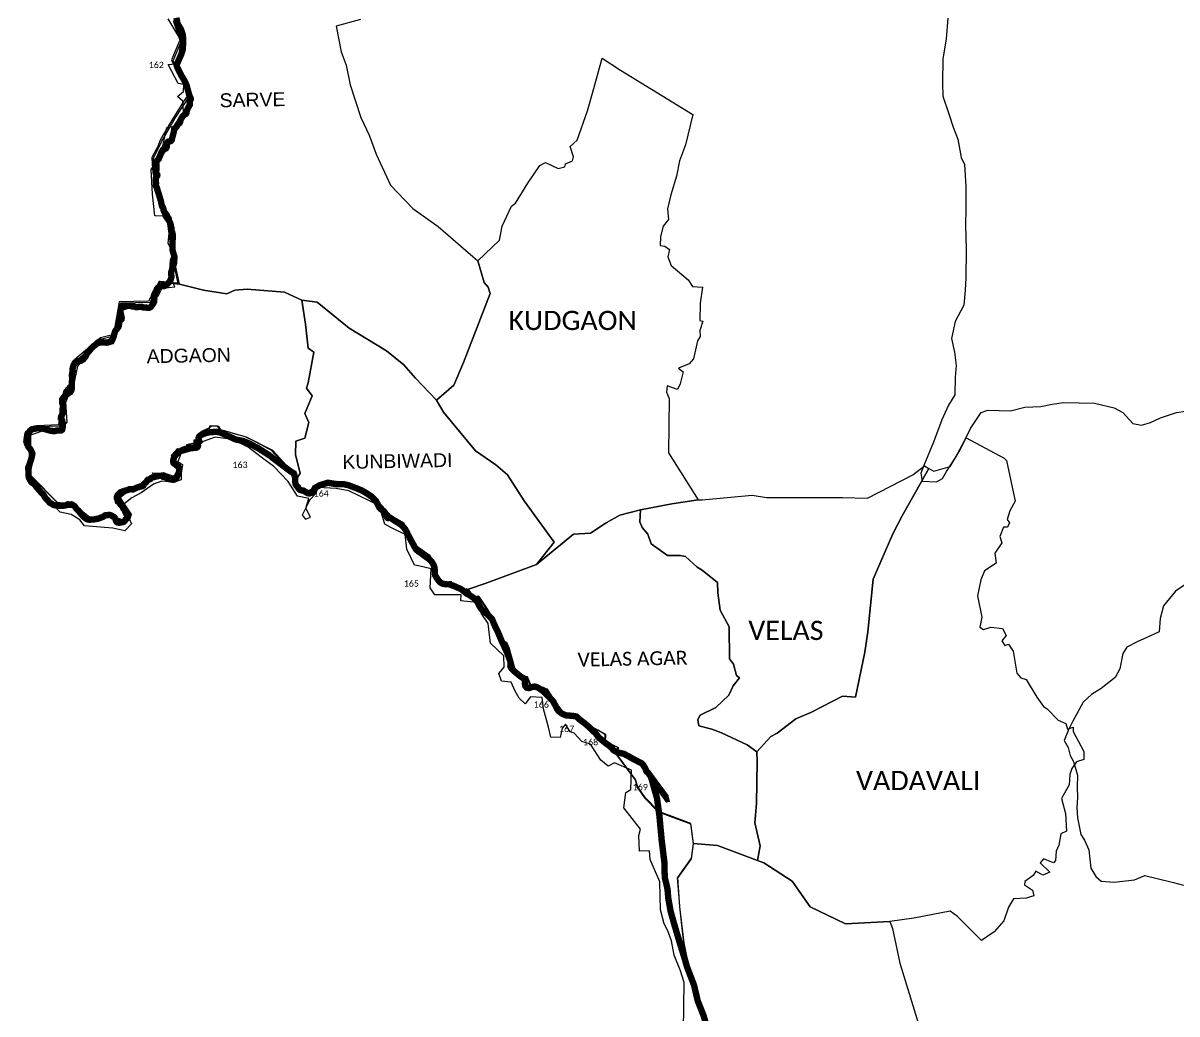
# Model space of a CAD drawing. Header units: metres. Extents: x 0 to 561379, y 0 to 4092696.
# Drawn here: x 281236 to 290263, y 2011591 to 2019343 of the extents above; entities that cross this region are included whole.
import ezdxf

# ---------------------------------------------------------------- set-up
doc = ezdxf.new("R2010")
doc.units = ezdxf.units.M
for name, color, linetype in [('ARTIFICIALLY PROTECTED', 10, 'Continuous'), ('COASTLINE', 5, 'Continuous'), ('ddddd', 7, 'Continuous'), ('DISTRICT BOUNDRY', 86, 'Continuous'), ('TALUKA BOUNDRY', 150, 'Continuous'), ('village', 32, 'Continuous'), ('VILLAGE NAME', 250, 'Continuous')]:
    doc.layers.add(name, color=color, linetype=linetype)
doc.styles.get("Standard").update_dxf_attribs({"font": 'calibri.ttf'})

msp = doc.modelspace()

# ---------------------------------------------------------------- linework, layer by layer
at = {"layer": 'ARTIFICIALLY PROTECTED', "const_width": 50, "flags": 128}
for points in [[(282489.1, 2019206.1), (282489, 2019192.4), (282485.6, 2019151.3), (282483.8, 2019130.6), (282473.8, 2019099.5), (282456.7, 2019060.8), (282443.3, 2019030.3), (282440.1, 2019026.2), (282437.6, 2019021.5), (282436.2, 2019019), (282438.4, 2019006.1), (282443.3, 2018994.7), (282454.1, 2018972.6), (282472, 2018935.7), (282483.3, 2018916.8)], [(282625.2, 2016118), (282628.3, 2016119.7), (282644.6, 2016126.8), (282667.9, 2016135.3), (282685.7, 2016139.7), (282702.1, 2016142.4), (282722.8, 2016143.4), (282740.7, 2016144.6), (282755.5, 2016143.6), (282768, 2016142.8), (282799.6, 2016130.3), (282899.8, 2016084.6), (282953.6, 2016074.1), (283000.8, 2016056), (283054, 2016027.7), (283075.6, 2016016.2), (283160.7, 2015962), (283230.7, 2015908.8)], [(283513, 2015694.3), (283519.3, 2015705.8), (283555.8, 2015726.5)], [(284000.1, 2015596.4), (284008.8, 2015580.9), (284024.2, 2015550.8), (284039.8, 2015536), (284057.3, 2015525.5), (284067.8, 2015512), (284076.1, 2015492), (284082.8, 2015475.4), (284087.4, 2015470.8), (284094.1, 2015470.4), (284107.6, 2015472.6), (284129.3, 2015458.2), (284151.2, 2015444.5), (284168.1, 2015434.5), (284188.5, 2015420.7), (284196, 2015415), (284205.4, 2015405.8), (284214.4, 2015396.7), (284227.3, 2015379.6), (284236.9, 2015361.2), (284246.5, 2015341.4), (284257.1, 2015321.4), (284275.4, 2015286.6), (284286.9, 2015265.9), (284298.7, 2015244.5), (284309, 2015227.1), (284310.8, 2015224.8), (284314.1, 2015221.7), (284330.4, 2015207.7), (284341.2, 2015201.2), (284364.7, 2015183.3), (284386.4, 2015167.3), (284404.8, 2015154), (284411.6, 2015148.7), (284421.1, 2015140.9), (284428.4, 2015133.6), (284433.3, 2015127.1), (284437.2, 2015121.2), (284443.8, 2015110.7), (284450.3, 2015097.1), (284453.9, 2015084.9), (284455.4, 2015073.4), (284456.9, 2015051.7), (284458.4, 2015028.9), (284459.7, 2015024.2), (284462.5, 2015018.2), (284464.2, 2015014.7), (284465.9, 2015011.2), (284468.6, 2015006.9), (284472.8, 2015000.3), (284485.7, 2014983.1), (284494.2, 2014971.7), (284507.4, 2014961.5), (284521.6, 2014955.5), (284535.5, 2014953.6), (284555.9, 2014951.2), (284572.6, 2014951.6), (284572.9, 2014950.6), (284593.9, 2014942.7), (284601.8, 2014940.6), (284623.1, 2014931.3), (284638.1, 2014924.4), (284653.2, 2014919.4), (284666, 2014911.4), (284673.7, 2014905.2), (284690.1, 2014891.9), (284703, 2014881), (284713.6, 2014875.3)], [(284713.6, 2014875.3), (284727.7, 2014867.6), (284752.1, 2014850.9), (284767.3, 2014839.9), (284774.7, 2014832.7), (284780.2, 2014826.8), (284786.1, 2014819.3), (284791.3, 2014810.7), (284805.6, 2014782.3), (284816.1, 2014765.3), (284822.4, 2014757.1), (284833.1, 2014748), (284847.6, 2014733.9), (284866.8, 2014717.9), (284887.5, 2014698.3), (284893.6, 2014691.7), (284902.8, 2014682.3), (284905.6, 2014678), (284909.9, 2014666.8), (284918.8, 2014645.3), (284925.5, 2014630.2), (284951.8, 2014575.2), (284979.1, 2014510), (285023.5, 2014414.8), (285039.4, 2014372.4)], [(285258, 2014145.7), (285277.9, 2014135), (285310.6, 2014110), (285334.1, 2014086.2), (285346.5, 2014073.6), (285355.2, 2014064), (285360.8, 2014057.9), (285371.1, 2014049.9), (285372.9, 2014047.5), (285384.5, 2014033.8), (285385, 2014032.8)], [(285637, 2013857.8), (285665.6, 2013833.9), (285686.1, 2013813.2), (285689.2, 2013810.2)], [(286102.5, 2013513.2), (286113.3, 2013487.4), (286126.2, 2013476.3), (286147.9, 2013445.8), (286276.8, 2013271.4), (286291.2, 2013275.1)]]:
    msp.add_lwpolyline(points, dxfattribs=at)
at = {"layer": 'ARTIFICIALLY PROTECTED', "flags": 128}
msp.add_lwpolyline([(285484.6, 2013926.3, 50, 50, 0), (285491.8, 2013926, 50, 50, 0), (285497.2, 2013925.5, 50, 50, 0), (285541.7, 2013921.7, 50, 50, 0), (285566.4, 2013917.1, 50, 50, 0), (285588.9, 2013895, 0, 0, 0)], format="xyseb", dxfattribs=at)
at = {"layer": 'COASTLINE', "const_width": 50, "flags": 128}
msp.add_lwpolyline([(282435.6, 2019384.4), (282441.8, 2019350.2), (282446.3, 2019334.4), (282459.2, 2019313), (282470.1, 2019295.1), (282478.9, 2019272.5), (282484.7, 2019251.9), (282486.8, 2019233.5), (282489.2, 2019213.5), (282489, 2019192.4), (282485.6, 2019151.3), (282483.8, 2019130.6), (282473.8, 2019099.5), (282456.7, 2019060.8), (282443.3, 2019030.3), (282440.1, 2019026.2), (282437.6, 2019021.5), (282436.2, 2019019), (282438.4, 2019006.1), (282443.3, 2018994.7), (282454.1, 2018972.6), (282472, 2018935.7), (282483.3, 2018916.8), (282495.1, 2018897.8), (282504.4, 2018880.3), (282514.3, 2018857.6), (282520.3, 2018835.6), (282528.2, 2018806.9), (282537.9, 2018771.8), (282542.2, 2018764.4), (282545.3, 2018759.5), (282547.7, 2018751.9), (282547.8, 2018745.5), (282544.9, 2018739.7), (282540, 2018729.8), (282538.9, 2018718.9), (282540.3, 2018703.1), (282535.9, 2018695.8), (282528.6, 2018683.8), (282521.7, 2018669.7), (282516.1, 2018652.5), (282513.5, 2018638), (282509, 2018632), (282495.8, 2018624.2), (282483.7, 2018613.4), (282476.8, 2018601.1), (282467.9, 2018585.4), (282462.6, 2018575.9), (282463.3, 2018567.5), (282460.9, 2018561.7), (282451.4, 2018556.5), (282444.3, 2018546.7), (282436.7, 2018531.2), (282432.4, 2018526.8), (282422.2, 2018520.3), (282417.9, 2018513), (282415.4, 2018493.1), (282398.1, 2018427.7), (282393.3, 2018421.5), (282389, 2018419.3), (282376.1, 2018417.1), (282369.7, 2018414.4), (282366.4, 2018410.2), (282362.9, 2018402.5), (282361.9, 2018396.5), (282361, 2018385.5), (282360.1, 2018376.2), (282357.8, 2018369.8), (282353.5, 2018362.1), (282347.1, 2018359.8), (282340.4, 2018359.3), (282334.7, 2018357.1), (282331.7, 2018354), (282331.2, 2018350.3), (282330.4, 2018346.8), (282328.1, 2018343), (282322.2, 2018339), (282320.3, 2018336.8), (282319.1, 2018333.7), (282318.6, 2018329.8), (282316.1, 2018324), (282311.6, 2018315.3), (282306.1, 2018302.8), (282296.9, 2018279.3), (282292.8, 2018275.1), (282288.7, 2018271.2), (282283.9, 2018266.6), (282281.3, 2018261.4), (282278.5, 2018255.1), (282277.4, 2018248.5), (282276.8, 2018244.1), (282280.1, 2018235.4), (282280.1, 2018227.1), (282278.6, 2018213.9), (282279.2, 2018207.1), (282279.2, 2018202), (282278.7, 2018195.1), (282278.7, 2018190.7), (282276.9, 2018179.8), (282276.9, 2018172.3), (282278.9, 2018165.8), (282284.8, 2018158.7), (282286, 2018153), (282285, 2018147.1), (282282.4, 2018144.1), (282277.8, 2018140), (282275.5, 2018133.1), (282274.9, 2018124.6), (282274.4, 2018108.2), (282276.2, 2018087.9), (282275.1, 2018081.1), (282274.4, 2018071.8), (282275.5, 2018066.3), (282279.4, 2018060.3), (282282.9, 2018055.8), (282284.9, 2018049.9), (282285.8, 2018039.6), (282289.7, 2018028.3), (282296.9, 2018007), (282304.4, 2017982), (282308, 2017970), (282310.1, 2017962.3), (282312.6, 2017955.2), (282315.4, 2017944.3), (282316.7, 2017933.3), (282321.2, 2017915.6), (282324.7, 2017905.8), (282329.6, 2017900.6), (282332.1, 2017895.1), (282334.7, 2017887.2), (282335.6, 2017876.6), (282346.3, 2017854.9), (282351.7, 2017850), (282357.9, 2017844.7), (282361.1, 2017837.6), (282364.8, 2017827.1), (282367.1, 2017822), (282370.9, 2017818.4), (282373.4, 2017816.7), (282375.1, 2017813.8), (282375.9, 2017809.1), (282375.9, 2017803.6), (282377.5, 2017799.4), (282379.9, 2017794.3), (282382.5, 2017789.1), (282386.8, 2017778.3), (282390.1, 2017768.5), (282393.5, 2017751.5), (282396.6, 2017739.4), (282397.9, 2017729.7), (282397.9, 2017720.8), (282398.9, 2017714.8), (282403.1, 2017703.7), (282406.2, 2017689.5), (282407.4, 2017676.4), (282407.4, 2017664.7), (282405.5, 2017643.2), (282403.7, 2017614.3), (282403.7, 2017584.5), (282405.9, 2017564.5), (282410.2, 2017546), (282415.8, 2017529.3), (282419.6, 2017516.8), (282420.5, 2017510.1), (282419.1, 2017496.5), (282416.9, 2017478), (282416.9, 2017462.8), (282414.6, 2017454.8), (282408.9, 2017444.4), (282405.6, 2017437.1), (282403.9, 2017427.8), (282401.7, 2017411.3), (282398.4, 2017404), (282396, 2017399.7), (282394.2, 2017387.6), (282394.2, 2017377.1), (282396.9, 2017360.2), (282394.9, 2017350.1), (282391.9, 2017340.1), (282385.7, 2017326.7), (282379.1, 2017317), (282368.9, 2017305.4), (282360.6, 2017297.4), (282350.6, 2017289.7), (282344, 2017286.6), (282334.9, 2017284.2), (282323.4, 2017284.2), (282313.7, 2017282.5), (282300.8, 2017278.9), (282291.9, 2017273.3), (282286.9, 2017268.5), (282282.7, 2017261.5), (282281.6, 2017254.5), (282280.7, 2017249.9), (282278.7, 2017245.6), (282274.2, 2017242), (282269, 2017233.7), (282265.4, 2017225.2), (282262.9, 2017218.3), (282260.1, 2017213.3), (282257.9, 2017204.3), (282257.9, 2017197.8), (282260.8, 2017191.4), (282262, 2017185), (282262.5, 2017179.9), (282262, 2017165.3), (282256.8, 2017153.9), (282247, 2017138.6), (282241.2, 2017130), (282231.8, 2017120.1), (282225.1, 2017116.4), (282218.1, 2017115), (282208.1, 2017115), (282195.5, 2017117.9), (282189.1, 2017118.4), (282182.9, 2017117.2), (282177.7, 2017117.2), (282171.5, 2017119.8), (282165.4, 2017122.6), (282159.3, 2017123.1), (282150.7, 2017123.1), (282138.3, 2017121.8), (282131.1, 2017120.5), (282119.8, 2017120.5), (282110.6, 2017123.5), (282099.2, 2017125.7), (282091.1, 2017125.7), (282084.3, 2017127.6), (282078.3, 2017129.8), (282069.9, 2017131.4), (282051.7, 2017131.4), (282039.7, 2017129.7), (282032.8, 2017130.3), (282024.6, 2017132.3), (282016.8, 2017131.7), (282011.7, 2017129.3), (282006.2, 2017122.1), (282002.2, 2017112.7), (281999.3, 2017101.7), (281997.6, 2017090.9), (281999.4, 2017071.3), (282005.8, 2017045.1), (282007.4, 2017035.6), (282005.9, 2017027.4), (282001, 2017022.2), (281994.1, 2017016.6), (281990.9, 2017008.7), (281988.4, 2016999.4), (281986, 2016983.1), (281984.2, 2016973), (281980.3, 2016963.4), (281970.2, 2016951.2), (281964.4, 2016943), (281959.5, 2016937.1), (281955.8, 2016930.7), (281951.7, 2016917), (281947.7, 2016905.7), (281945.1, 2016891.5), (281940, 2016878.4), (281934.3, 2016864.7), (281924.8, 2016855.4), (281919.7, 2016850.5), (281911.4, 2016848.5), (281906.2, 2016846.5), (281897.6, 2016843.1), (281890.9, 2016842.2), (281885.2, 2016844), (281869.8, 2016844), (281865.6, 2016844.9), (281856.6, 2016847.4), (281852.5, 2016850.2), (281845.2, 2016852.5), (281840.5, 2016852.5), (281832.4, 2016850.7), (281828.4, 2016848.3), (281821.5, 2016843.8), (281817.1, 2016839.5), (281811.9, 2016833.9), (281804.1, 2016826.7), (281797.4, 2016822), (281785.8, 2016813.9), (281776.9, 2016806.4), (281770.3, 2016798.3), (281761.8, 2016787.7), (281750.4, 2016773.7), (281737.8, 2016759.3), (281732.8, 2016752.3), (281730.4, 2016747.5), (281727.2, 2016738.5), (281721.3, 2016729.5), (281711.5, 2016718.4), (281705.5, 2016711), (281697, 2016705.9), (281690.4, 2016702.2), (281685.2, 2016700.4), (281680, 2016699.7), (281672.6, 2016699), (281666.3, 2016698.1), (281659.5, 2016696.6), (281654.3, 2016694.3), (281648.6, 2016691.8), (281643.7, 2016687.8), (281638.8, 2016682.1), (281635.3, 2016675.1), (281630.6, 2016665.7), (281627.3, 2016655.8), (281624.9, 2016647), (281623, 2016638.1), (281623.6, 2016625.9), (281623.6, 2016619), (281621.2, 2016610.1), (281619, 2016597.9), (281617.6, 2016585), (281619.7, 2016572.1), (281620.2, 2016566.2), (281620.2, 2016549), (281618.1, 2016541.7), (281616.4, 2016536), (281616.4, 2016530), (281617.9, 2016514.4), (281617.3, 2016502.3), (281616.1, 2016485.1), (281616.1, 2016479.8), (281612.6, 2016468), (281606.2, 2016456.4), (281602.2, 2016454.2), (281595.8, 2016450.5), (281586.5, 2016443.8), (281577.7, 2016439.6), (281572.2, 2016435.6), (281565.5, 2016429.8), (281561.8, 2016425.2), (281555.8, 2016417.5), (281552.1, 2016411.2), (281548.8, 2016406.9), (281544.6, 2016402.8), (281542.2, 2016399.2), (281541.2, 2016393.7), (281541.5, 2016386.2), (281541.5, 2016371.4), (281543.6, 2016365.3), (281546.2, 2016356.2), (281548.5, 2016348.6), (281548.5, 2016342.8), (281546.9, 2016335.9), (281545.6, 2016329.4), (281544.6, 2016321.1), (281544.6, 2016314.6), (281545, 2016306.3), (281545.7, 2016296.7), (281544.4, 2016286.7), (281540.1, 2016276.6), (281537.5, 2016271.6), (281534.7, 2016267.1), (281532.1, 2016259.4), (281531.1, 2016253.3), (281531.1, 2016248.5), (281534.2, 2016244.5), (281538.8, 2016240.4), (281540.9, 2016235.9), (281544.8, 2016221.7), (281546.9, 2016210.7), (281547.5, 2016196.3), (281545.9, 2016184.4), (281544.6, 2016177.4), (281543.3, 2016166.9), (281541.8, 2016161.4), (281536.3, 2016157.4), (281531.4, 2016155.5), (281526.1, 2016155), (281516, 2016155.9), (281507.8, 2016156.3), (281501.8, 2016155.6), (281496, 2016153.9), (281492, 2016152.2), (281482.5, 2016150.6), (281463.2, 2016151.3), (281450.2, 2016153.1), (281441.8, 2016155.8), (281431, 2016158.9), (281423.4, 2016161.1), (281412.2, 2016163.9), (281401.5, 2016166.7), (281383.1, 2016171.6), (281369, 2016173), (281352, 2016173), (281332.8, 2016171.2), (281325.8, 2016168.2), (281315.7, 2016166.8), (281305.3, 2016164.5), (281299.2, 2016161.4), (281295, 2016157.1), (281288.8, 2016151.7), (281284.5, 2016143.9), (281280, 2016138.3), (281275.4, 2016135.8), (281271.8, 2016133.4), (281270.1, 2016129.6), (281268.9, 2016122.7), (281266.4, 2016109.9), (281263.7, 2016091.3), (281261.1, 2016069.4), (281263.9, 2016059.2), (281268.6, 2016045.4), (281272.6, 2016037.5), (281281.3, 2016021.8), (281290.5, 2016011.9), (281300.8, 2015992.5), (281306.2, 2015982.2), (281308.3, 2015974), (281307.7, 2015967.6), (281304.7, 2015953.9), (281301.3, 2015939.3), (281296.9, 2015923.8), (281289.1, 2015899.8), (281282.6, 2015878.8), (281277.4, 2015868.7), (281275.2, 2015862.6), (281275.5, 2015855.4), (281277.5, 2015848), (281278.3, 2015841.2), (281277.8, 2015830.9), (281278.8, 2015822), (281277.9, 2015814.6), (281277.4, 2015808.1), (281278.1, 2015800.6), (281281, 2015787), (281288.3, 2015771.4), (281298.5, 2015754.7), (281305.1, 2015746.9), (281312.7, 2015743.3), (281323.2, 2015736.5), (281330.3, 2015727), (281337.3, 2015716.9), (281345.1, 2015707.3), (281361.1, 2015689.2), (281377.6, 2015669.9), (281390.4, 2015658.9), (281399.7, 2015645.8), (281404.9, 2015635.6), (281412.1, 2015626), (281419.9, 2015617.3), (281427.2, 2015611.6), (281435.5, 2015600.5), (281440.3, 2015593.3), (281446.4, 2015589.2), (281453.2, 2015585.6), (281462.1, 2015580.5), (281470.9, 2015574.8), (281478.5, 2015571.4), (281485.7, 2015569.8), (281493.8, 2015568.6), (281504.6, 2015567.4), (281515.8, 2015566.2), (281526.3, 2015565), (281535.3, 2015565.4), (281553.1, 2015566.9), (281567.4, 2015569), (281574, 2015571.6), (281579.9, 2015574.6), (281582.7, 2015576.7), (281586.6, 2015577.8), (281589.6, 2015577.4), (281593.9, 2015575.4), (281596.4, 2015573.5), (281601.9, 2015572.9), (281605.8, 2015574.6), (281609, 2015576.8), (281612.5, 2015577.5), (281617.7, 2015576.4), (281623.8, 2015572.4), (281633.9, 2015567), (281640.3, 2015561.5), (281646.5, 2015552.1), (281653.6, 2015541.6), (281660.1, 2015536.3), (281669.5, 2015528), (281677.4, 2015517.6), (281689.1, 2015502.9), (281697.3, 2015493.6), (281707.5, 2015481.6), (281719.3, 2015471.4), (281733, 2015462.2), (281741.6, 2015458.6), (281749.4, 2015457.8), (281758.6, 2015456.6), (281765.2, 2015458), (281772.4, 2015458.6), (281784.8, 2015458.6), (281795.5, 2015460.7), (281808.7, 2015463.1), (281820.4, 2015464.5), (281828.9, 2015467.2), (281833.9, 2015469.3), (281844.1, 2015474), (281853.9, 2015476.5), (281861.2, 2015479.6), (281865.3, 2015482.6), (281876.7, 2015490.8), (281881.3, 2015492.7), (281889.2, 2015493.4), (281892.8, 2015493.4), (281897.1, 2015492.7), (281900.6, 2015493.7), (281903.6, 2015494.9), (281909.6, 2015494.9), (281920, 2015493), (281926.7, 2015489.8), (281933.6, 2015485.8), (281941.1, 2015481.4), (281950, 2015475.7), (281954.9, 2015469.6), (281958.8, 2015460.5), (281961.4, 2015451.5), (281965.1, 2015442.9), (281972.2, 2015436.4), (281980.2, 2015434.3), (281991.4, 2015433.7), (282002.3, 2015436.6), (282011.8, 2015437.1), (282025.4, 2015441.7), (282030.7, 2015447), (282033.2, 2015451.2), (282037, 2015459.4), (282044, 2015464.1), (282049.9, 2015468.6), (282055.3, 2015476.2), (282057.2, 2015483.1), (282055.8, 2015488.2), (282049.6, 2015497), (282042.9, 2015503.6), (282035.3, 2015518.6), (282035.3, 2015527.9), (282031.2, 2015533.8), (282027.8, 2015536.9), (282022, 2015541.9), (282018.8, 2015547.5), (282016.2, 2015555.9), (282011.7, 2015563.4), (282003.9, 2015569.8), (281993, 2015583.9), (281988.5, 2015592.3), (281977.1, 2015599.6), (281974.9, 2015607.8), (281973.7, 2015616.2), (281970.9, 2015621.6), (281968.7, 2015627.3), (281968.7, 2015631.9), (281969.3, 2015636.2), (281970.7, 2015639.8), (281975, 2015649.7), (281982, 2015657.4), (281987.4, 2015662.5), (281998, 2015672.1), (282009.5, 2015676.1), (282022.6, 2015681.4), (282037, 2015685.2), (282053.1, 2015689.1), (282065.3, 2015694.9), (282068.6, 2015696.3), (282072.5, 2015696.7), (282077.6, 2015697.1), (282082.6, 2015696.7), (282088.9, 2015694.2), (282096, 2015694.2), (282099.4, 2015696.2), (282106.1, 2015699.7), (282112.2, 2015701.7), (282117.8, 2015704.2), (282128.4, 2015709), (282136.5, 2015711.2), (282141.6, 2015713.5), (282147.2, 2015715.7), (282152.2, 2015716.8), (282158.2, 2015717.2), (282164.8, 2015718.4), (282170.4, 2015719.9), (282176.5, 2015724.3), (282178.5, 2015729.1), (282179.7, 2015733.7), (282183.9, 2015738.5), (282189.2, 2015743.6), (282194.8, 2015747.9), (282199.7, 2015752.9), (282202.9, 2015756.9), (282205.9, 2015762.4), (282208.2, 2015766.4), (282211.6, 2015769.9), (282216.4, 2015771.4), (282221.9, 2015772.1), (282227.1, 2015773.6), (282232.5, 2015777.4), (282237.6, 2015781.9), (282241.3, 2015785), (282244.9, 2015787.2), (282250.6, 2015789), (282257.5, 2015790.4), (282264.4, 2015791.7), (282270.7, 2015793.8), (282281.4, 2015796.7), (282290.4, 2015798.6), (282302.1, 2015800.3), (282309.3, 2015801.4), (282317.6, 2015799.9), (282326.5, 2015796.1), (282330.8, 2015792.8), (282338.8, 2015791.6), (282344.3, 2015790.6), (282351.7, 2015788.2), (282362.1, 2015784.6), (282373.7, 2015778.5), (282382.4, 2015774.3), (282389.5, 2015772.7), (282398, 2015771.5), (282406.7, 2015770.2), (282416.4, 2015770.7), (282424, 2015773.4), (282430.3, 2015778.1), (282436.2, 2015785.7), (282439.7, 2015794.7), (282444, 2015805.5), (282450.9, 2015818.4), (282455.2, 2015828.7), (282456.2, 2015835.7), (282456.2, 2015840.4), (282456.8, 2015846.8), (282458.9, 2015854), (282458.9, 2015859.9), (282457, 2015863.7), (282452.9, 2015867.1), (282441.9, 2015877.6), (282426.6, 2015890.6), (282413.4, 2015899.6), (282410.5, 2015909.5), (282410.7, 2015919.4), (282412.9, 2015932.1), (282418.6, 2015947.7), (282428.5, 2015963), (282440.2, 2015975.1), (282452.5, 2015984.6), (282466.9, 2015994), (282484.2, 2016003.1), (282498.2, 2016008.7), (282512.5, 2016012.8), (282530.7, 2016015.6), (282544.4, 2016016.6), (282555.7, 2016017.4), (282567.5, 2016018.4), (282580.2, 2016019.7), (282587.3, 2016020.1), (282594.9, 2016022.3), (282599.7, 2016025.5), (282603.6, 2016030.9), (282604.5, 2016036.7), (282603.6, 2016041.8), (282599.4, 2016048.6), (282595, 2016054.1), (282591.7, 2016059), (282592.1, 2016062.8), (282601.8, 2016063.6), (282605.7, 2016068.8), (282607.6, 2016076.1), (282608.1, 2016095), (282613.3, 2016107.4), (282620.3, 2016115.2), (282628.3, 2016119.7), (282644.6, 2016126.8), (282667.9, 2016135.3), (282685.7, 2016139.7), (282702.1, 2016142.4), (282722.8, 2016143.4), (282740.7, 2016144.6), (282768, 2016142.8), (282799.6, 2016130.3), (282899.8, 2016084.6), (282953.6, 2016074.1), (283000.8, 2016056), (283075.6, 2016016.2), (283160.7, 2015962), (283242.8, 2015899.7), (283297, 2015858.3), (283324.6, 2015838.3), (283354.1, 2015819.3), (283364, 2015788.3), (283365.3, 2015747), (283367.4, 2015735.8), (283376.2, 2015720.4), (283386.1, 2015713.2), (283391.2, 2015699.9), (283399.4, 2015691.5), (283411.1, 2015687.6), (283428.9, 2015684.9), (283442.7, 2015676.5), (283461.2, 2015665.2), (283475, 2015662.9), (283491.8, 2015668), (283507.8, 2015684.9), (283519.3, 2015705.8), (283555.8, 2015726.5), (283620.7, 2015746.7), (283659.2, 2015739.9), (283699.6, 2015734.5), (283739.9, 2015736.3), (283781.1, 2015727.1), (283830, 2015708.5), (283884, 2015687.1), (283925.2, 2015663.4), (283966.8, 2015634.5), (283996.4, 2015603), (284008.8, 2015580.9), (284024.2, 2015550.8), (284039.8, 2015536), (284057.3, 2015525.5), (284067.8, 2015512), (284076.1, 2015492), (284082.8, 2015475.4), (284087.4, 2015470.8), (284094.1, 2015470.4), (284107.6, 2015472.6), (284129.3, 2015458.2), (284151.2, 2015444.5), (284168.1, 2015434.5), (284188.5, 2015420.7), (284196, 2015415), (284205.4, 2015405.8), (284214.4, 2015396.7), (284227.3, 2015379.6), (284236.9, 2015361.2), (284246.5, 2015341.4), (284257.1, 2015321.4), (284275.4, 2015286.6), (284286.9, 2015265.9), (284298.7, 2015244.5), (284309, 2015227.1), (284310.8, 2015224.8), (284314.1, 2015221.7), (284330.4, 2015207.7), (284341.2, 2015201.2), (284364.7, 2015183.3), (284386.4, 2015167.3), (284404.8, 2015154), (284411.6, 2015148.7), (284421.1, 2015140.9), (284428.4, 2015133.6), (284433.3, 2015127.1), (284437.2, 2015121.2), (284443.8, 2015110.7), (284450.3, 2015097.1), (284453.9, 2015084.9), (284455.4, 2015073.4), (284456.9, 2015051.7), (284458.4, 2015028.9), (284459.7, 2015024.2), (284462.5, 2015018.2), (284465.9, 2015011.2), (284468.6, 2015006.9), (284472.8, 2015000.3), (284485.7, 2014983.1), (284494.2, 2014971.7), (284507.4, 2014961.5), (284521.6, 2014955.5), (284535.5, 2014953.6), (284555.9, 2014951.2), (284572.6, 2014951.6), (284572.9, 2014950.6), (284593.9, 2014942.7), (284601.8, 2014940.6), (284623.1, 2014931.3), (284638.1, 2014924.4), (284653.2, 2014919.4), (284666, 2014911.4), (284673.7, 2014905.2), (284690.1, 2014891.9), (284703, 2014881), (284727.7, 2014867.6), (284752.1, 2014850.9), (284767.3, 2014839.9), (284774.7, 2014832.7), (284780.2, 2014826.8), (284786.1, 2014819.3), (284791.3, 2014810.7), (284805.6, 2014782.3), (284816.1, 2014765.3), (284822.4, 2014757.1), (284833.1, 2014748), (284847.6, 2014733.9), (284866.8, 2014717.9), (284887.5, 2014698.3), (284893.6, 2014691.7), (284902.8, 2014682.3), (284905.6, 2014678), (284909.9, 2014666.8), (284918.8, 2014645.3), (284925.5, 2014630.2), (284951.8, 2014575.2), (284979.1, 2014510), (285023.5, 2014414.8), (285039.4, 2014372.4), (285047.2, 2014351.4), (285049.7, 2014332.6), (285047.8, 2014312.6), (285052.5, 2014299.3), (285074.1, 2014274.9), (285123.5, 2014233.9), (285150, 2014216.9), (285161.2, 2014204.5), (285163, 2014194.3), (285161.8, 2014175.4), (285164.9, 2014155.7), (285175.7, 2014143.4), (285194.5, 2014140), (285215.2, 2014147.7), (285237.7, 2014151.7), (285251.9, 2014148.9), (285277.9, 2014135), (285310.6, 2014110), (285334.1, 2014086.2), (285346.5, 2014073.6), (285355.2, 2014064), (285360.8, 2014057.9), (285371.1, 2014049.9), (285372.9, 2014047.5), (285384.5, 2014033.8), (285391.7, 2014018.2), (285400, 2014004.9), (285407.6, 2013989.1), (285414.8, 2013974.1), (285426.3, 2013958.9), (285450.1, 2013940.9), (285467, 2013932.9), (285473.2, 2013931), (285484.6, 2013926.3), (285491.8, 2013926), (285541.7, 2013921.7), (285566.4, 2013917.1), (285590.8, 2013893.2), (285627.9, 2013865.5), (285665.6, 2013833.9), (285686.1, 2013813.2), (285716.9, 2013783.7), (285740, 2013753.3), (285771.5, 2013726.2), (285790.7, 2013711.1), (285821.4, 2013688.8), (285835.4, 2013677.1), (285853, 2013656.6), (285870, 2013644.9), (285886, 2013636.5), (285905.6, 2013632.3), (285937, 2013625.4), (285951.2, 2013616.9), (285973.5, 2013606.1), (285985.2, 2013598.2), (286000.3, 2013591), (286016.2, 2013581), (286038.7, 2013570), (286050.7, 2013563), (286072.6, 2013553.4), (286085.2, 2013541.7), (286101.8, 2013514.8), (286113.3, 2013487.4), (286126.2, 2013476.3), (286147.9, 2013445.8), (286195.3, 2013277.5), (286214.4, 2013137.6), (286231.4, 2012953.1), (286254.9, 2012760.8), (286253.5, 2012736.3), (286254.7, 2012698.3), (286256.5, 2012656), (286266.9, 2012613.9), (286277.8, 2012563.8), (286283.3, 2012495.3), (286302.3, 2012391.3), (286331.2, 2012288.6), (286374.9, 2012141.3), (286414, 2012015.4), (286429, 2011961.5), (286484.7, 2011815.9), (286513.6, 2011693.5), (286559.2, 2011578.2), (286596, 2011455.5)], dxfattribs=at)
at = {"layer": 'DISTRICT BOUNDRY'}
msp.add_polyline3d([(282410, 2019362.5, 0), (282462.9, 2019209.7, 0), (282398, 2019054.5, 0), (282518.2, 2018804.5, 0), (282521.6, 2018772.8, 0), (282496.5, 2018736.7, 0), (282413, 2018604.7, 0), (282330.9, 2018467.7, 0), (282305.3, 2018421.3, 0), (282288.9, 2018377, 0), (282279.7, 2018360, 0), (282244.7, 2018295.3, 0), (282243.1, 2018291.4, 0), (282245.6, 2018242, 0), (282250.3, 2018174.5, 0), (282280.6, 2018073.2, 0), (282299.6, 2018025.1, 0), (282337.3, 2017893.4, 0), (282361.6, 2017810.5, 0), (282398, 2017540.3, 0), (282445.7, 2017305.6, 0), (282437.9, 2017307.8, 0), (282307.9, 2017320.8, 0), (282299.7, 2017321.8, 0), (282216.9, 2017165.9, 0), (281988.4, 2017160.6, 0), (281940.5, 2016893.1, 0), (281924.9, 2016900.1, 0), (281840.3, 2016880.2, 0), (281639.8, 2016710.1, 0), (281615.8, 2016537.6, 0), (281551.6, 2016463.2, 0), (281513.4, 2016199.4, 0), (281345.7, 2016192.8, 0), (281285.2, 2016136.8, 0), (281282.9, 2015909.9, 0), (281287.8, 2015806.9, 0), (281499.2, 2015594.6, 0), (281625.2, 2015580.3, 0), (281761.2, 2015470.6, 0), (281919.7, 2015490.3, 0), (282019.1, 2015456, 0), (282030.3, 2015465.4, 0), (282072.6, 2015503.1, 0), (281985, 2015635, 0), (282062.6, 2015697, 0), (282075.1, 2015702.4, 0), (282087, 2015707.5, 0), (282107.4, 2015716.3, 0), (282165.6, 2015741.4, 0), (282183.4, 2015749, 0), (282195.5, 2015754.2, 0), (282205.1, 2015762, 0), (282228.8, 2015781.4, 0), (282229.7, 2015782.1, 0), (282258.5, 2015804.7, 0), (282248, 2015823.8, 0), (282299, 2015820.3, 0), (282330.7, 2015825.4, 0), (282412.5, 2015798.8, 0), (282446.7, 2015829.6, 0), (282462.5, 2015845.9, 0), (282471.1, 2015897, 0), (282413.4, 2015929.5, 0), (282406.8, 2015933.2, 0), (282400.1, 2015954.5, 0), (282397.9, 2015961.2, 0), (282444.8, 2016015.2, 0), (282473.4, 2016006.3, 0), (282477.5, 2016007.8, 0), (282519.7, 2016023.1, 0), (282516.2, 2016046.1, 0), (282559.4, 2016057, 0), (282581, 2016048.9, 0), (282608.8, 2016058.7, 0), (282623.3, 2016069.9, 0), (282611.6, 2016110.9, 0), (282639.6, 2016130.4, 0), (282628.8, 2016148.5, 0), (282679.8, 2016170.4, 0), (282697.4, 2016172.4, 0), (282696.7, 2016189.6, 0), (282699.7, 2016195.5, 0), (282755.2, 2016191.7, 0), (282759.6, 2016183.5, 0), (282768.9, 2016166, 0), (282837.3, 2016147.3, 0), (282883.7, 2016132.6, 0), (282943.4, 2016116.6, 0), (282947.8, 2016115.5, 0), (282961.8, 2016111.8, 0), (282970.6, 2016109.3, 0), (283035.3, 2016077.9, 0), (283101.7, 2016042.8, 0), (283124.2, 2016030, 0), (283148.2, 2016017.7, 0), (283175.1, 2016003.6, 0), (283206.9, 2015968.1, 0), (283310.9, 2015855.9, 0), (283359.8, 2015827.3, 0), (283355.6, 2015772.1, 0), (283354.2, 2015767.7, 0), (283350.4, 2015756.4, 0), (283385.7, 2015705.8, 0), (283465.7, 2015683.5, 0), (283543, 2015728.2, 0), (283553.6, 2015741.8, 0), (283660.9, 2015751.3, 0), (283696.3, 2015758.7, 0), (283815.7, 2015718.7, 0), (283830.7, 2015720.9, 0), (283891, 2015690.9, 0), (283979.4, 2015624.7, 0), (284101.7, 2015493.8, 0), (284200.9, 2015435.3, 0), (284300, 2015255.9, 0), (284407.6, 2015178.8, 0), (284441.9, 2015118.8, 0), (284471.9, 2014995, 0), (284566.2, 2014948.2, 0), (284692.6, 2014896.7, 0), (284706.5, 2014919.5, 0), (284706.7, 2014918.9, 0), (284708.7, 2014912.8, 0), (284762.3, 2014836.4, 0), (284777.1, 2014843.1, 0), (284785.5, 2014857.7, 0), (284791.2, 2014861.6, 0), (284853.9, 2014768.7, 0), (284859.8, 2014759.1, 0), (284939.7, 2014619.1, 0), (284950.5, 2014604.5, 0), (284975.2, 2014516.1, 0), (284977.9, 2014510.9, 0), (285007.5, 2014500.7, 0), (285022.2, 2014470.6, 0), (285026.2, 2014459.3, 0), (285006.9, 2014460.4, 0), (285004.1, 2014452.4, 0), (285036.5, 2014423.8, 0), (285046, 2014387.4, 0), (285056.7, 2014351.2, 0), (285058.1, 2014346.4, 0), (285072, 2014298.2, 0), (285074.7, 2014293.4, 0), (285089.5, 2014274.4, 0), (285124.1, 2014238.5, 0), (285170.3, 2014231.8, 0), (285185.5, 2014200.9, 0), (285197.4, 2014169.4, 0), (285280.1, 2014149.6, 0), (285304.3, 2014147.1, 0), (285329, 2014133.7, 0), (285343.2, 2014115.4, 0), (285399.4, 2014023.7, 0), (285411.6, 2014009, 0), (285453.5, 2013954, 0), (285468.8, 2013949.4, 0), (285503.6, 2013936.3, 0), (285539.5, 2013936.7, 0), (285564.4, 2013934.3, 0), (285591.7, 2013901.5, 0), (285598.5, 2013897.7, 0), (285626.8, 2013865.4, 0), (285638.2, 2013858.3, 0), (285706.5, 2013824.3, 0), (285707.6, 2013823.7, 0), (285734.5, 2013812.1, 0), (285753.4, 2013800.4, 0), (285787.4, 2013778.6, 0), (285783.2, 2013723.4, 0), (285890.4, 2013674, 0), (285863.3, 2013637.3, 0), (285923.6, 2013556.8, 0), (286020.9, 2013423.5, 0), (286025.6, 2013420.8, 0), (286037.5, 2013365.9, 0), (286046.8, 2013351.9, 0), (286051.5, 2013348.6, 0), (286096.3, 2013282, 0), (286204, 2013172.7, 0), (286458.1, 2013077.4, 0), (286478, 2012920.2, 0), (286462.5, 2012805.3, 0), (286357.3, 2012659.1, 0), (286353.6, 2012656.4, 0), (286371, 2012435.5, 0), (286370, 2012427.2, 0), (286394.2, 2012214.8, 0), (286402, 2012144.7, 0), (286414.5, 2012071.8, 0), (286444.7, 2011940.4, 0), (286453.1, 2011908, 0), (286471.2, 2011848.8, 0), (286539, 2011612.7, 0), (286597.1, 2011412.8, 0)], dxfattribs=at)
at = {"layer": 'TALUKA BOUNDRY'}
for points in [[(286403.3, 2011462.5, 0), (286407.4, 2011835.5, 0), (286380.1, 2011927.6, 0), (286330.5, 2012049.6, 0), (286309.1, 2012162.4, 0), (286278.9, 2012239.7, 0), (286251.2, 2012296.2, 0), (286221.3, 2012406.1, 0), (286218, 2012625.3, 0), (286140.7, 2012797.9, 0), (286135.7, 2012866.1, 0), (286059.3, 2012864, 0), (286052.2, 2012985.4, 0), (286066.9, 2013035.6, 0), (285935.7, 2013202.9, 0), (285951.2, 2013324.1, 0), (285991.1, 2013347.4, 0), (285995.6, 2013498.4, 0), (285863.2, 2013556.1, 0), (285811.9, 2013530, 0), (285755.8, 2013575, 0), (285675.1, 2013700.3, 0), (285607.5, 2013721.8, 0), (285545.9, 2013787.6, 0), (285514.9, 2013796.8, 0), (285478.8, 2013856.4, 0), (285453, 2013827.1, 0), (285438, 2013753.3, 0), (285364.5, 2013757, 0), (285345.5, 2013834.2, 0), (285307.5, 2013976.8, 0), (285297.1, 2014065.7, 0), (285206.6, 2014072.7, 0), (285163.6, 2014016.9, 0), (285116, 2014061.8, 0), (285085.4, 2014115.5, 0), (285055.1, 2014186.9, 0), (284978.7, 2014193.6, 0), (284956.8, 2014253.1, 0), (284999.8, 2014303, 0), (284997.9, 2014391.8, 0), (284891.5, 2014490.7, 0), (284873.4, 2014644.9, 0), (284820.5, 2014725.5, 0), (284781.8, 2014808.8, 0), (284660.3, 2014822, 0), (284663.6, 2014869.3, 0), (284457, 2014868.7, 0), (284420.9, 2014925.3, 0), (284428.2, 2015073.3, 0), (284329.4, 2015095.1, 0), (284298.3, 2015101.4, 0), (284237.4, 2015226.5, 0), (284224.6, 2015342.1, 0), (284112, 2015395.2, 0), (284067, 2015422.3, 0), (284020.5, 2015567.9, 0), (283784.1, 2015683.1, 0), (283685.2, 2015702, 0), (283541, 2015709.5, 0), (283526.3, 2015662.3, 0), (283477.6, 2015609.5, 0), (283445.8, 2015544.7, 0), (283419.7, 2015491.7, 0), (283444.8, 2015461.8, 0), (283484.6, 2015476.2, 0), (283448.6, 2015547.7, 0), (283472.1, 2015624.4, 0), (283381.8, 2015640.2, 0), (283309.5, 2015756.5, 0), (283197.6, 2015873.3, 0), (283107.8, 2015939.4, 0), (282995.5, 2016023.6, 0), (282874.5, 2016084.2, 0), (282738.9, 2016103.5, 0), (282645.1, 2016069, 0), (282570.8, 2016001.7, 0), (282468.6, 2015973.2, 0), (282445.3, 2015911.3, 0), (282472.6, 2015825.1, 0), (282472, 2015768.9, 0), (282418, 2015751.7, 0), (282321.9, 2015758.7, 0), (282256.5, 2015735.8, 0), (282159.6, 2015668.7, 0), (282085.5, 2015628.1, 0), (282011.3, 2015569.7, 0), (282041.8, 2015516.1, 0), (282083.2, 2015423.8, 0), (282031.7, 2015371.1, 0), (281938.5, 2015389.9, 0), (281842.4, 2015399.9, 0), (281715.2, 2015410.2, 0), (281678.9, 2015455, 0), (281611.4, 2015497.2, 0), (281526.8, 2015516, 0), (281440, 2015599.8, 0), (281344.8, 2015689.8, 0), (281277.6, 2015754.2, 0), (281304.4, 2015875.3, 0), (281328.1, 2015966.8, 0), (281253.3, 2016106.9, 0), (281381.1, 2016149.8, 0), (281531.2, 2016157, 0), (281580, 2016221.6, 0), (281570.4, 2016375.7, 0), (281643.2, 2016558.5, 0), (281664.2, 2016658.9, 0), (281793.3, 2016817.4, 0), (281943.5, 2016836.4, 0), (281981.5, 2016950, 0), (282003, 2017094.9, 0), (282093.9, 2017123.5, 0), (282226.8, 2017116, 0), (282298.6, 2017215.9, 0), (282324.7, 2017268.9, 0), (282423.9, 2017279.7, 0), (282382.5, 2017374.9, 0), (282389.4, 2017487.3, 0), (282409.9, 2017546.3, 0), (282371.1, 2017617.8, 0), (282383.9, 2017753.9, 0), (282331, 2017831.5, 0), (282266, 2017835.2, 0), (282248.1, 2018004.2, 0), (282238.9, 2018196.8, 0), (282305.1, 2018296.7, 0), (282331.7, 2018394.1, 0), (282361.5, 2018527.1, 0), (282446.5, 2018540.9, 0), (282492.6, 2018611.5, 0), (282485.5, 2018733, 0), (282443.4, 2018769, 0), (282492, 2018806.9, 0), (282492.6, 2018863.2, 0), (282450.2, 2018869.6, 0), (282369.8, 2019018.5, 0), (282446.3, 2019026.6, 0), (282473.8, 2019206.9, 0), (282371.1, 2019376.8, 0)], [(288470.1, 2019380.5, 0), (288458.5, 2019219.2, 0), (288431.3, 2019061.1, 0), (288429.2, 2018875.3, 0), (288430.9, 2018771.7, 0), (288474.8, 2018640.9, 0), (288511.8, 2018529.4, 0), (288547.5, 2018435.8, 0), (288575.6, 2018291.8, 0), (288600.5, 2018236.8, 0), (288611.3, 2018063.4, 0), (288610.9, 2017893.2, 0), (288608, 2017761.4, 0), (288614.5, 2017571.9, 0), (288610.6, 2017349.8, 0), (288606.7, 2017253.6, 0), (288606.7, 2017253.6, 0), (288595.6, 2017136.8, 0), (288529.1, 2017007.2, 0), (288499.3, 2016874.3, 0), (288522.2, 2016767.4, 0), (288535.2, 2016663.6, 0), (288528.5, 2016570.4, 0), (288525.6, 2016433.5, 0), (288476.7, 2016354.1, 0), (288424.5, 2016239.2, 0), (288357.5, 2016063.7, 0), (288283.3, 2015880.9, 0), (288258.6, 2015820.5, 0), (288269.2, 2015758.2, 0), (288381, 2015752.5, 0), (288427.9, 2015778.7, 0), (288461.1, 2015834.6, 0), (288527.3, 2015939, 0), (288602.4, 2016080.3, 0), (288647.3, 2016170.1, 0), (288730.7, 2016296.5, 0), (288783.2, 2016313.7, 0), (288783.2, 2016313.7, 0), (288961.5, 2016310.3, 0), (289073.6, 2016338.7, 0), (289198.1, 2016341.8, 0), (289286, 2016361.6, 0), (289376.7, 2016373.9, 0), (289498.4, 2016371.1, 0), (289618.6, 2016369.8, 0), (289618.6, 2016369.8, 0), (289771, 2016332.6, 0), (289839.9, 2016294.8, 0), (289918.3, 2016211.1, 0), (289984.6, 2016197, 0), (290057, 2016217, 0), (290135.2, 2016253.1, 0), (290258.7, 2016296.2, 0), (290329.6, 2016307.3, 0)], [(290403.2, 2014999.2, 0), (290252.1, 2014899.4, 0), (290157.5, 2014783.4, 0), (290130.9, 2014684.5, 0), (290124.1, 2014579.5, 0), (290084.3, 2014560.7, 0), (289950.7, 2014502.9, 0), (289871, 2014459.3, 0), (289839.3, 2014409.3, 0), (289816.8, 2014291.1, 0), (289779.2, 2014222, 0), (289669.4, 2014137.3, 0), (289595.3, 2014090.7, 0), (289529.5, 2014029.2, 0), (289447.3, 2013880.6, 0), (289414, 2013814.3, 0), (289380.5, 2013728.8, 0), (289412.5, 2013675.2, 0), (289427.4, 2013612.8, 0), (289453.7, 2013566.6, 0), (289485.1, 2013458.2, 0), (289481.3, 2013365, 0), (289486.1, 2013285, 0), (289479.5, 2013205.1, 0), (289484.3, 2013125.1, 0), (289509.8, 2012994.5, 0), (289539, 2012951.3, 0), (289573.6, 2012875.4, 0), (289582.7, 2012801.3, 0), (289590.4, 2012730.1, 0), (289627.9, 2012666.8, 0), (289670, 2012629.3, 0), (289771.8, 2012622.3, 0), (289930.5, 2012639.8, 0), (290012.9, 2012673, 0), (290107.5, 2012651.2, 0), (290237.3, 2012618.7, 0), (290313.5, 2012598.7, 0)]]:
    msp.add_polyline3d(points, dxfattribs=at)
at = {"layer": 'village'}
for points in [[(283875.2, 2019371.6, 0), (283684.8, 2019318.5, 0), (283723.1, 2019117.4, 0), (283762.2, 2019013.3, 0), (283794.3, 2018860.5, 0), (283878.2, 2018603.8, 0), (283942.6, 2018465.2, 0), (283999.3, 2018317.9, 0), (284111.3, 2018074.3, 0), (284285.4, 2017891.7, 0), (284482.1, 2017752.1, 0), (284793.3, 2017483.7, 0), (284843.3, 2017313.4, 0), (284873.3, 2017275.8, 0), (284889.4, 2017227.8, 0), (284681.7, 2016686.3, 0), (284606.1, 2016508.8, 0), (284468.9, 2016392.9, 0), (284305.5, 2016564.6, 0), (284213.4, 2016667.7, 0), (284078.2, 2016778, 0), (283787.7, 2016956.1, 0), (283537.4, 2017159.6, 0), (283417.6, 2017174.8, 0), (283280, 2017237.3, 0), (282989.8, 2017259.8, 0), (282893.4, 2017253.6, 0), (282830.4, 2017224.3, 0), (282646.3, 2017254.2, 0), (282458.2, 2017299.2, 0), (282410.5, 2017533.9, 0), (282374.1, 2017804.1, 0), (282312, 2018018.7, 0), (282262.6, 2018168.1, 0), (282255.5, 2018285.1, 0), (282317.8, 2018415, 0), (282425.8, 2018598.6, 0), (282534.7, 2018766.7, 0), (282531.4, 2018798.5, 0), (282410.9, 2019048.4, 0), (282476, 2019203.7, 0), (282423.1, 2019356.5, 0)], [(286601.4, 2011414.8, 0), (286449.7, 2011941.9, 0), (286407.1, 2012146.1, 0), (286374.9, 2012428.9, 0), (286358.3, 2012658.4, 0), (286465.8, 2012808.8, 0), (286480.8, 2012924.2, 0), (286669.4, 2012908.4, 0), (286982.7, 2012790.8, 0), (287030.1, 2012773, 0), (287253.9, 2012628, 0), (287394, 2012427.6, 0), (287670.6, 2012296.6, 0), (288015.8, 2012314.7, 0), (288036.9, 2012259.8, 0), (288095.6, 2011989, 0), (288260.4, 2011452.9, 0)]]:
    msp.add_polyline3d(points, dxfattribs=at)
for points in [[(286554.6, 2017009.5, 0), (286531.5, 2016937.1, 0), (286533.7, 2016891.6, 0), (286512.7, 2016858, 0), (286480.8, 2016715.5, 0), (286446.2, 2016675.8, 0), (286362.5, 2016642.9, 0), (286400.3, 2016613, 0), (286376.8, 2016520.8, 0), (286355.6, 2016474.7, 0), (286274.3, 2016503.5, 0), (286268.4, 2016455.3, 0), (286289.6, 2016405.1, 0), (286284, 2015981.3, 0), (286516.7, 2015613.3, 0), (286311.1, 2015581.5, 0), (286065.1, 2015535.7, 0), (285904, 2015493.5, 0), (285796.8, 2015432.2, 0), (285676, 2015351.6, 0), (285541.6, 2015343.3, 0), (285251.2, 2015105.8, 0), (285390.6, 2015280.9, 0), (285156.7, 2015604.8, 0), (285024.7, 2015808.2, 0), (284933.6, 2015886, 0), (284776.2, 2015997.1, 0), (284525.1, 2016299, 0), (284468.9, 2016392.9, 0), (284606.1, 2016508.8, 0), (284681.7, 2016686.3, 0), (284889.4, 2017227.8, 0), (284873.3, 2017275.8, 0), (284843.3, 2017313.4, 0), (284793.3, 2017483.7, 0), (284962.7, 2017643.4, 0), (284984.6, 2017753.9, 0), (285057.7, 2017909.9, 0), (285088.2, 2017934.9, 0), (285185.1, 2018091.1, 0), (285278.9, 2018229.8, 0), (285324, 2018250.9, 0), (285422.7, 2018206.2, 0), (285474.9, 2018217.5, 0), (285480.6, 2018240.4, 0), (285534, 2018266, 0), (285540.9, 2018296.1, 0), (285514.9, 2018378.2, 0), (285569.8, 2018427.5, 0), (285651.1, 2018656, 0), (285701.4, 2018830.9, 0), (285765.1, 2019068.8, 0), (285909.6, 2018975.5, 0), (286476.2, 2018628.2, 0), (286417.8, 2018391.3, 0), (286371, 2018266.3, 0), (286347.9, 2018144.1, 0), (286304.3, 2017998.3, 0), (286278.5, 2017890.4, 0), (286285.7, 2017806, 0), (286243.6, 2017753.8, 0), (286223.5, 2017674.1, 0), (286219, 2017602.9, 0), (286256.5, 2017598.3, 0), (286292.5, 2017570.8, 0), (286279.7, 2017514.9, 0), (286307, 2017446.1, 0), (286438.6, 2017334.6, 0), (286472.8, 2017281.2, 0), (286551.7, 2017277.4, 0), (286533, 2017150.3, 0), (286530.6, 2017015, 0)], [(283373.8, 2015821.4, 0), (283324.8, 2015849.9, 0), (283188.8, 2015997.5, 0), (282983.8, 2016103.1, 0), (282781.7, 2016159.6, 0), (282768, 2016185.3, 0), (282712.4, 2016189.1, 0), (282641.3, 2016142, 0), (282624, 2016104.4, 0), (282635.7, 2016063.4, 0), (282593.3, 2016042.4, 0), (282528.4, 2016039.5, 0), (282485.5, 2015999.6, 0), (282456.9, 2016008.5, 0), (282409.9, 2015954.5, 0), (282418.8, 2015926.5, 0), (282483.2, 2015890.3, 0), (282474.5, 2015839.2, 0), (282424.4, 2015792.1, 0), (282342.4, 2015818.6, 0), (282270.2, 2015797.9, 0), (282207, 2015747.3, 0), (282073.8, 2015690, 0), (281996.1, 2015628, 0), (282083.8, 2015496.1, 0), (282030.2, 2015448.9, 0), (281930.6, 2015483.1, 0), (281771.9, 2015463.4, 0), (281635.7, 2015573, 0), (281509.5, 2015587.3, 0), (281297.8, 2015799.5, 0), (281292.9, 2015902.5, 0), (281295.2, 2016129.5, 0), (281355.9, 2016185.4, 0), (281523.9, 2016192.2, 0), (281562.1, 2016456, 0), (281626.5, 2016530.5, 0), (281650.6, 2016703, 0), (281851.5, 2016873.3, 0), (281936.2, 2016893.2, 0), (281951.8, 2016886.2, 0), (281999.9, 2017153.9, 0), (282228.8, 2017159.3, 0), (282311.9, 2017315.3, 0), (282458.2, 2017299.2, 0), (282646.3, 2017254.2, 0), (282830.4, 2017224.3, 0), (282893.4, 2017253.6, 0), (282989.8, 2017259.8, 0), (283280, 2017237.3, 0), (283417.6, 2017174.8, 0), (283445.2, 2016987.6, 0), (283464.9, 2016798.9, 0), (283510.5, 2016767.5, 0), (283466.9, 2016529.2, 0), (283453.3, 2016485.8, 0), (283498.2, 2016427.4, 0), (283439.8, 2016287.3, 0), (283470.9, 2016216.8, 0), (283439.5, 2016095.3, 0), (283369, 2016072.4, 0), (283367.3, 2015964, 0), (283402.6, 2015820.7, 0), (283369.6, 2015766.1, 0)], [(285390.6, 2015280.9, 0), (285251.2, 2015105.8, 0), (284849.9, 2014957.2, 0), (284719.2, 2014915.1, 0), (284705.4, 2014892.4, 0), (284579.5, 2014943.6, 0), (284485.5, 2014990.3, 0), (284455.5, 2015114.1, 0), (284421.3, 2015174, 0), (284314, 2015250.9, 0), (284215.2, 2015430.2, 0), (284116.2, 2015488.6, 0), (283994.3, 2015619.3, 0), (283906, 2015685.4, 0), (283711.1, 2015753, 0), (283568, 2015736, 0), (283479.9, 2015677.6, 0), (283399.7, 2015699.8, 0), (283369.6, 2015766.1, 0), (283402.6, 2015820.7, 0), (283367.3, 2015964, 0), (283369, 2016072.4, 0), (283439.5, 2016095.3, 0), (283470.9, 2016216.8, 0), (283439.8, 2016287.3, 0), (283498.2, 2016427.4, 0), (283453.3, 2016485.8, 0), (283466.9, 2016529.2, 0), (283510.5, 2016767.5, 0), (283464.9, 2016798.9, 0), (283445.2, 2016987.6, 0), (283417.6, 2017174.8, 0), (283537.4, 2017159.6, 0), (283787.7, 2016956.1, 0), (284078.2, 2016778, 0), (284213.4, 2016667.7, 0), (284305.5, 2016564.6, 0), (284468.9, 2016392.9, 0), (284525.1, 2016299, 0), (284776.2, 2015997.1, 0), (284933.6, 2015886, 0), (285024.7, 2015808.2, 0), (285156.7, 2015604.8, 0)], [(288614.5, 2016097.2, 0), (288912, 2015938.9, 0), (288930.4, 2015921.8, 0), (288998.5, 2015601.6, 0), (288956.1, 2015527.3, 0), (288933.6, 2015459.9, 0), (288953.6, 2015434, 0), (288937.3, 2015398.2, 0), (288905.8, 2015397.7, 0), (288876.6, 2015325.1, 0), (288892.1, 2015277.4, 0), (288838.8, 2015195.1, 0), (288849.1, 2015116.1, 0), (288758.4, 2015057.5, 0), (288727.6, 2014986.2, 0), (288703.3, 2014862.4, 0), (288736.4, 2014695.2, 0), (288721.2, 2014617.3, 0), (288748.3, 2014598.2, 0), (288805.9, 2014617.3, 0), (288899.4, 2014605, 0), (288927.1, 2014551.4, 0), (288894.2, 2014509.6, 0), (288917, 2014474.2, 0), (288945.8, 2014484.6, 0), (288982.8, 2014429.6, 0), (289010.3, 2014255.7, 0), (289042.4, 2014221.1, 0), (289082.5, 2014208.3, 0), (289166.4, 2014068, 0), (289218.4, 2013994.8, 0), (289248.3, 2013977, 0), (289334, 2013887.8, 0), (289392.9, 2013864.1, 0), (289407.2, 2013818.2, 0), (289450, 2013835.3, 0), (289451.7, 2013801.5, 0), (289534.9, 2013643.2, 0), (289534.1, 2013582.3, 0), (289476.1, 2013562.9, 0), (289440.7, 2013511.2, 0), (289425.4, 2013462.8, 0), (289419.3, 2013383.3, 0), (289359.5, 2013276.7, 0), (289391, 2013158.7, 0), (289399.5, 2013019.9, 0), (289353.4, 2013000.9, 0), (289338, 2012910, 0), (289317.8, 2012863.1, 0), (289313.4, 2012790.4, 0), (289296.9, 2012772.2, 0), (289217.8, 2012805, 0), (289194, 2012773.8, 0), (289269.7, 2012700.9, 0), (289214.7, 2012675.6, 0), (289158.9, 2012708.6, 0), (289138.9, 2012673.9, 0), (289074.1, 2012625.4, 0), (289070, 2012600.9, 0), (289133.3, 2012558, 0), (289143.2, 2012514.5, 0), (289083.1, 2012496.9, 0), (288983, 2012490, 0), (288944.5, 2012425.8, 0), (288909.9, 2012318.5, 0), (288833.3, 2012231.7, 0), (288734.7, 2012163.9, 0), (288544.9, 2012352.1, 0), (288488.6, 2012393.5, 0), (288204.4, 2012339.6, 0), (288015.8, 2012314.7, 0), (287670.6, 2012296.6, 0), (287393.9, 2012427.6, 0), (287253.9, 2012628, 0), (287030.1, 2012773.1, 0), (286982.7, 2012790.8, 0), (287002.9, 2012905.1, 0), (286960.7, 2013085.4, 0), (286972.9, 2013237.2, 0), (286979.5, 2013565.1, 0), (286976.1, 2013641.5, 0), (287085.2, 2013760, 0), (287135.3, 2013788.2, 0), (287282, 2013898.1, 0), (287404.1, 2013950.8, 0), (287647.2, 2014077.3, 0), (287749.2, 2014068.6, 0), (287820.1, 2014420.5, 0), (287845.4, 2014579.8, 0), (287886.2, 2014993.1, 0), (288039.3, 2015346.6, 0), (288114.5, 2015488.2, 0), (288322.4, 2015859.1, 0), (288361, 2015836.4, 0), (288488.4, 2015874.6, 0), (288566.2, 2016003.7, 0), (288614.5, 2016097.2, 0)], [(288322.4, 2015859.1, 0), (288114.5, 2015488.2, 0), (288039.3, 2015346.6, 0), (287886.2, 2014993.1, 0), (287845.4, 2014579.8, 0), (287820.1, 2014420.5, 0), (287749.2, 2014068.6, 0), (287647.2, 2014077.3, 0), (287404.1, 2013950.8, 0), (287282, 2013898.1, 0), (287135.3, 2013788.2, 0), (287085.2, 2013760, 0), (286976.1, 2013641.5, 0), (286901.6, 2013696, 0), (286700.1, 2013790.1, 0), (286623.9, 2013819.8, 0), (286523, 2013845.6, 0), (286515.6, 2013893.4, 0), (286533.9, 2013927.3, 0), (286654.2, 2013988.4, 0), (286757.2, 2014083.3, 0), (286790.3, 2014158.8, 0), (286840.8, 2014220.8, 0), (286817.6, 2014237.9, 0), (286794.6, 2014327.1, 0), (286762.6, 2014369.1, 0), (286760.8, 2014619, 0), (286690.4, 2014749.4, 0), (286671.5, 2014886.4, 0), (286667.8, 2014966.6, 0), (286548.1, 2015062.3, 0), (286509.6, 2015086, 0), (286418.5, 2015169, 0), (286377.3, 2015177.6, 0), (286278.6, 2015177.4, 0), (286148.9, 2015268.7, 0), (286124.7, 2015343.1, 0), (286078.3, 2015395.8, 0), (286061, 2015439.4, 0), (286065, 2015535.7, 0), (286311.1, 2015581.5, 0), (286516.7, 2015613.4, 0), (286549.1, 2015613, 0), (286938.6, 2015650.1, 0), (287053, 2015630.5, 0), (287647.1, 2015631.1, 0), (287841.2, 2015625.5, 0), (288197, 2015808.4, 0), (288287.7, 2015879.4, 0), (288322.4, 2015859.1, 0)], [(287002.9, 2012905.1, 0), (286982.7, 2012790.8, 0), (286669.4, 2012908.4, 0), (286480.8, 2012924.2, 0), (286460.9, 2013081.5, 0), (286209.4, 2013174.2, 0), (286102.5, 2013282.7, 0), (286044.1, 2013366.2, 0), (286027.5, 2013423.8, 0), (285870.9, 2013636.7, 0), (285897.7, 2013673.6, 0), (285791.3, 2013722.3, 0), (285795.4, 2013777.6, 0), (285635.8, 2013863.4, 0), (285573.7, 2013932, 0), (285513.3, 2013933.8, 0), (285463.5, 2013951.2, 0), (285409.6, 2014020.8, 0), (285339.5, 2014130.7, 0), (285208.6, 2014165.9, 0), (285181.5, 2014228.3, 0), (285135.6, 2014234.9, 0), (285083.6, 2014294.5, 0), (285037.9, 2014455.5, 0), (285019.3, 2014496.9, 0), (284989.8, 2014507, 0), (284962.4, 2014600.6, 0), (284872, 2014755.1, 0), (284803.7, 2014857.5, 0), (284774.9, 2014832.2, 0), (284719.2, 2014915.1, 0), (284849.9, 2014957.2, 0), (285251.2, 2015105.8, 0), (285541.6, 2015343.3, 0), (285676, 2015351.6, 0), (285796.8, 2015432.2, 0), (285904, 2015493.5, 0), (286065.1, 2015535.7, 0), (286061, 2015439.4, 0), (286078.3, 2015395.8, 0), (286124.7, 2015343.1, 0), (286149, 2015268.7, 0), (286278.6, 2015177.4, 0), (286377.3, 2015177.6, 0), (286418.5, 2015169, 0), (286509.6, 2015086, 0), (286548, 2015062.3, 0), (286667.8, 2014966.6, 0), (286671.5, 2014886.4, 0), (286690.4, 2014749.4, 0), (286760.8, 2014618.9, 0), (286762.7, 2014369.1, 0), (286794.6, 2014327.1, 0), (286817.6, 2014238, 0), (286840.7, 2014220.7, 0), (286790.2, 2014158.8, 0), (286757.2, 2014083.3, 0), (286654.2, 2013988.4, 0), (286533.9, 2013927.3, 0), (286515.7, 2013893.4, 0), (286523, 2013845.6, 0), (286623.9, 2013819.8, 0), (286700, 2013790.1, 0), (286901.5, 2013696, 0), (286976.1, 2013641.5, 0), (286979.5, 2013565.1, 0), (286972.9, 2013237.2, 0), (286960.6, 2013085.4, 0)]]:
    msp.add_polyline3d(points, close=True, dxfattribs=at)

# ---------------------------------------------------------------- texts
at = {"layer": 'ARTIFICIALLY PROTECTED', "char_height": 50, "attachment_point": 1}
for s, insert in [('162', (282218.7, 2019040.6)), ('163', (282873.6, 2015911.1)), ('164', (283509.4, 2015688.3)), ('165', (284214.4, 2014983.7)), ('166', (285231.1, 2014036.9)), ('167', (285428.8, 2013845.8)), ('168', (285616.5, 2013742)), ('169', (286005.2, 2013390.1))]:
    msp.add_mtext_dynamic_manual_height_columns(s, width=84.374, gutter_width=1, heights=[74.2], dxfattribs=dict(at, insert=insert))
at = {"layer": 'ddddd', "char_height": 150, "attachment_point": 1}
for s, insert in [('{\\fCalibri|b0|i0|c0|p34;VELAS}', (286910.1, 2014666.1)), ('{\\fCalibri|b0|i0|c0|p34;VADAVALI}', (287752.4, 2013491.4))]:
    msp.add_mtext_dynamic_manual_height_columns(s, width=1877.914, gutter_width=1, heights=[0], dxfattribs=dict(at, insert=insert))
at = {"layer": 'VILLAGE NAME', "char_height": 108.748, "attachment_point": 1, "rotation": 1.10283}
for s, width, insert in [('{\\fArial|b0|i0|c0|p34;SARVE}', 726.929, (282772, 2018792.5)), ('{\\fArial|b0|i0|c0|p34;ADGAON}', 726.929, (282201.5, 2016790)), ('{\\fArial|b0|i0|c0|p34;KUNBIWADI}', 726.929, (283732.7, 2015962.7)), ('{\\fCalibri|b0|i0|c0|p34;VELAS AGAR}', 1124.425, (285572.9, 2014416.2))]:
    msp.add_mtext_dynamic_manual_height_columns(s, width=width, gutter_width=543.7, heights=[0], dxfattribs=dict(at, insert=insert))
at = {"layer": 'VILLAGE NAME', "char_height": 150, "attachment_point": 1}
for s, insert in [('{\\fCalibri|b0|i0|c0|p34;KUDGAON}', (285033.1, 2017091.3)), ('{\\fCalibri|b0|i0|c0|p34;VELAS}', (286910.1, 2014666.1)), ('{\\fCalibri|b0|i0|c0|p34;VADAVALI}', (287752.4, 2013491.4))]:
    msp.add_mtext_dynamic_manual_height_columns(s, width=1877.914, gutter_width=1, heights=[0], dxfattribs=dict(at, insert=insert))

doc.saveas('drawing.dxf')
